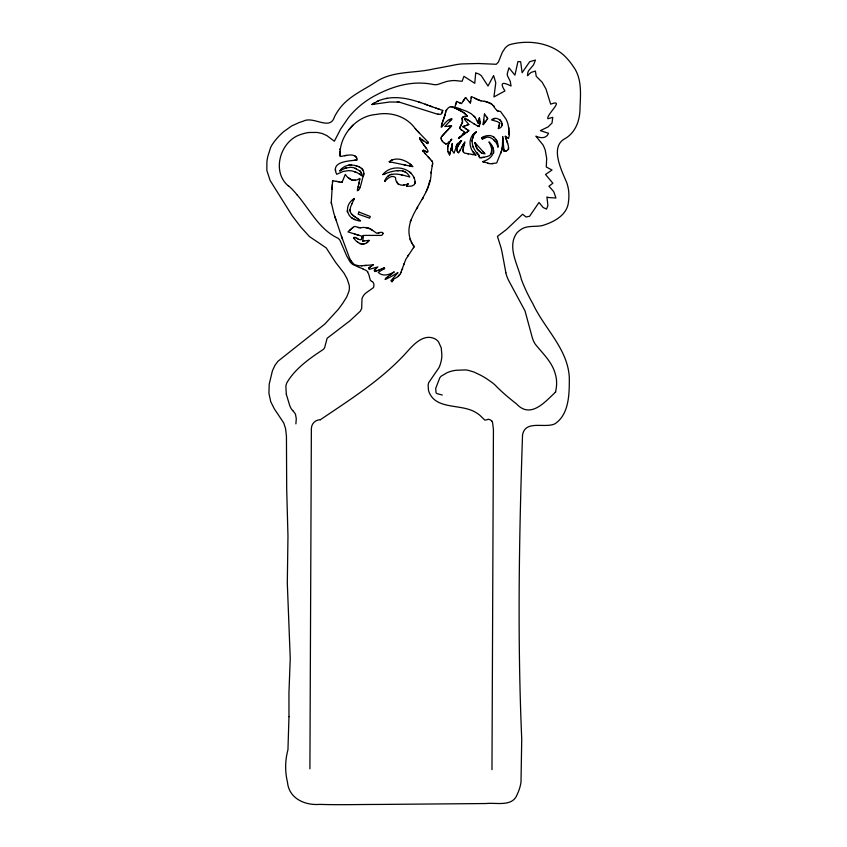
<?xml version="1.0" encoding="UTF-8"?>
<svg xmlns="http://www.w3.org/2000/svg" width="847" height="847" viewBox="0 0 847 847"><rect width="100%" height="100%" fill="white"/><g stroke="black" fill="none" stroke-linecap="round" stroke-linejoin="round"><path stroke-width="1.27" d="M309.907 768.801L311.368 428.646A8.957 8.957 0 0 1 320.357 419.731M491.969 769.669L493.43 429.662L492.7 423.574A18.56 18.56 0 0 0 492.403 422.134L492.245 421.679A1.885 1.885 0 0 0 491.916 421.139L491.8 421.012M502.705 138.601L502.377 146.7A28.269 28.269 0 0 1 501.583 150.702L496.67 162.995L490.074 163.789L482.663 161.586C493.092 158.738 497.443 149.76 488.963 141.894C491.567 146.287 494.383 154.906 487.205 156.536C484.78 156.526 478.883 159.903 479 155.71C472.785 149.072 468.529 139.564 476.438 131.825C467.48 136.674 468.613 149.167 475.845 155.065L464.389 153.063L463.171 151.412A6.543 6.543 0 0 1 462.896 150.459L464.812 141.83L458.545 153.011C454.119 149.506 459.603 143.895 461.583 140.57L457.105 144.339L454.013 153.243L452.065 150.173L452.383 143.535L449.524 154.916C446.2 149.908 447.65 143.344 451.695 139.236L451.006 139.871M451.98 149.136L451.98 148.5M499.677 123.069L497.613 121.693L491.461 119.914C498.078 113.911 507.533 126.235 498.195 128.68L499.677 123.069L499.497 124.064M427.481 141.491C430.329 145.028 425.448 139.046 424.421 138.283C421.351 135.096 418.28 131.91 415.274 128.649C406.507 116.357 390.647 111.508 376.153 114.472C355.846 115.806 338.546 136.356 340.102 156.504C345.332 155.922 355.962 151.878 357.222 159.956C349.133 161.11 330.171 161.174 336.693 174.302L343.183 171.443L348.011 170.681A18.602 18.602 0 0 1 352.786 171.136L357.55 172.862L362.283 175.922L360.219 171.136L354.004 167.801A13.764 13.764 0 0 0 350.287 167.314L345.163 168.225L339.816 170.861L342.04 168.405M366.433 265.386L359.393 265.863L355.645 265.037A9.92 9.92 0 0 1 353.315 263.682L349.97 259.256L341.362 235.974L333.856 213.423L331.272 202.306L332.617 180.707L342.029 182.37L345.322 174.355C348.371 179.617 354.618 182.38 359.911 178.389L357.339 190.744C360.642 190.755 361.881 178.664 363.543 175.361C365.777 167.24 354.554 164.202 348.456 165.26A13.393 13.393 0 0 0 343.723 167.145L342.04 168.405M458.693 137.86L458.481 138.474L464.781 132.312L459.646 128.31L462.261 122.741A3.79 3.79 0 0 0 462.504 121.968L462.409 117.362L467.311 116.028A36.167 36.167 0 0 1 466.369 115.118L463.733 112.609L458.788 109.898A87.347 87.347 0 0 0 455.527 108.3C447.407 102.731 445.437 112.725 443.817 118.389C437.105 138.368 444.876 118.146 451.864 119.014L444.834 126.521L451.546 126.012L441.382 136.865L441.213 138.728A6.861 6.861 0 0 0 441.446 139.617C443.913 144.752 448.349 145.462 451.695 139.236M441.128 137.638L441.213 138.728A6.543 6.543 0 0 0 441.446 139.617M507.162 137.521C511.027 140.231 508.465 126.277 507.935 124.011A27.517 27.517 0 0 0 506.019 119.12L500.503 111.433C493.886 111.444 494.51 102.783 487.491 102.243A25.368 25.368 0 0 0 486.136 101.693L481.287 100.814A15.299 15.299 0 0 1 478.809 100.115M509.015 134.652L509.036 130.967M502.62 143.831L502.684 142.243M502.705 140.517L502.684 136.494L504.039 151.179C512.763 151.295 506.125 140.877 505.32 136.314L508.634 138.485M332.532 182.412L332.617 180.707M445.522 113.032L445.564 112.238M431.017 172.968L432.679 163.1A3.949 3.949 0 0 0 432.309 161.65L422.664 150.755M431.059 172.153C432.076 198.96 395.729 220.4 414.183 246.615L405.777 259.383L400.44 273.676L397.476 276.99L393.654 279.139L392.045 281.733L390.88 280.749L397.942 272.628C383.871 280.833 379.424 282.718 394.3 271.876C389.461 274.629 382.717 277.054 378.185 272.332L384.707 268.404L384.453 267.853L374.893 271.516L374.226 270.119L377.9 266.932L369.345 269.314L368.816 267.959L370.806 266.53M466.125 98.241L465.543 97.574L461.467 103.652L456.649 101.46L454.839 107.093L466.623 111.285L471.313 113.773L475.305 117.564L478.269 123.291L479.36 117.828L479.984 122.624A38.602 38.602 0 0 1 479.794 123.62L479.127 126.595L476.554 125.324A31.201 31.201 0 0 1 475.125 124.562L469.439 120.952M349.938 209.495C349.705 215.509 357.074 217.298 360.6 220.898C346.794 220.336 342.622 206.086 354.3 198.399L350.499 207.219L349.917 210.882M480.196 121.142L480.185 121.29A19.703 19.703 0 0 1 480.048 122.296M452.076 146.902L452.383 143.535L451.716 146.203M459.572 127.876L461.975 123.26M332.405 184.127L331.897 189.22M493.695 153.074L493.685 150.321M462.536 121.82L461.954 118.569M484.463 113.89L483.224 124.615L487.819 118.601L484.675 114.186M483.753 120.009L483.214 124.615L485.85 121.174M502.08 125.345L502.112 123.715M295.889 423.86L296.281 418.672L295.518 414.458A7.136 7.136 0 0 0 294.449 412.669L292.66 410.414M368.551 240.463L362.76 241.067L363.543 235.402L381.753 235.402L383.257 233.327M339.922 149.707L340.081 148.754M363.882 173.476L363.289 176.43M475.665 73.308L474.775 83.302L463.934 76.336L462.123 81.28L454.828 80.55A34.78 34.78 0 0 0 446.485 81.545L437.38 84.562A12.313 12.313 0 0 1 433.569 84.541L433.166 84.467A69.825 69.825 0 0 0 421.615 83.112C404.146 82.519 387.195 88.713 372.182 97.214A85.769 85.769 0 0 0 348.604 117.415L340.674 128.998L334.364 141.216L326.868 135.615L322.072 133.445L317.149 132.439L309.123 132.492A37.649 37.649 0 0 0 300.971 134.419C280.505 140.549 271.072 171.433 288.276 185.874M432.648 163.937L432.468 164.858M462.833 149.04L462.833 150.141M464.738 142.836L464.569 143.799M470.71 100.984L470.593 101.693M471.176 98.125L471.44 96.569L475.686 98.644M471.43 96.569L470.36 103.122L465.543 97.564M470.424 102.762L469.365 101.979M447.703 147.166L447.862 146.203M456.946 148.828L457.613 152.206M436.036 108.141L442.748 110.449L441.509 113.657A2.488 2.488 0 0 1 440.302 114.377L437.116 114.07L399.191 102.095L389.726 101.989L371.822 104.509L378.291 100.899A36.029 36.029 0 0 1 382.166 99.491C399.001 94.419 416.311 100.761 432.002 106.733M442.748 110.449L441.838 113.233M478.767 120.825L479.18 118.76M478.693 121.163L478.269 123.291L477.412 121.132M508.645 148.691L508.391 149.559M357.487 190.014L357.646 189.283M358.101 187.071L358.26 186.329M358.567 184.826L358.726 184.053M358.895 183.28L359.054 182.497M359.562 180.072L359.731 179.236M479.127 126.595L479.794 123.62A33.393 33.393 0 0 0 479.984 122.624M408.042 184.043L406.708 186.393L411.748 186.044A14.526 14.526 0 0 0 412.711 185.567C415.708 184.625 415.432 181.226 414.448 178.876C410.255 166.34 390.478 164.17 382.886 174.588C390.933 171.369 405.004 166.488 409.747 176.991C401.658 174.8 388.085 169.993 384.676 181.311C387.566 178.855 391.43 174.397 395.464 177.425C395.528 184.942 402.314 186.965 408.201 183.757L407.629 183.873M445.374 114.271L445.162 115.097M415.019 183.524L415.094 181.724M449.524 154.916L450.488 151.084M451.028 148.934L451.197 148.246M471.948 141.1L472.277 139.819M429.81 180.633L429.545 181.65A109.009 109.009 0 0 1 428.688 184.71M367.725 240.548L369.366 240.379C364.75 246.953 356.799 243.544 353.58 237.668C356.968 236.578 361.711 243.788 362.304 236.419L363.384 235.53M403.606 265.026L403.945 263.83M499.264 124.922L498.989 125.875M464.452 144.265L464.167 145.165M498.565 127.336L498.851 126.362M428.063 186.732L428.381 185.726M402.261 269.6L402.621 268.499M456.162 102.953L456.649 101.46M455.495 105.039L455.94 103.662M500.672 153.529L501.583 150.702A28.269 28.269 0 0 0 502.377 146.7M359.562 188.002L359.933 186.954M442.303 122.561L441.583 124.647M442.6 121.724L444.177 117.564M427.724 187.738L427.015 189.728M432.129 165.906L432.319 165.366M448.105 145.271L448.836 143.471M445.024 115.51L444.707 116.335M445.871 110.745L446.125 110.068M462.028 118.114L463.076 116.812M410.213 221.776L410.901 220.008M361.934 237.838L361.097 239.563M385.057 180.347L384.676 181.311L385.343 180.76M456.035 146.658L456.745 145.017M426.242 191.676L426.644 190.702M342.432 181.385L342.029 182.37L341.182 182.211M353.559 200.294L353.94 199.352M491.186 153.847L491.673 149.125M472.785 138.463L473.441 137.002M351.907 203.905L352.32 203.026M400.97 272.713L401.446 271.718M392.648 280.696L392.045 281.733L391.536 281.299M457.909 146.351L458.439 145.377M392.764 280.473L393.379 279.457M461.679 147.431L462.462 146.033M462.854 145.335L463.637 143.926M422.346 199.341L423.235 197.753M459.328 151.613L460.493 149.527M406.708 186.393L407.089 185.715M416.756 208.754L417.687 207.187M459.063 144.318L459.794 143.164M413.495 247.705L414.183 246.615L413.092 245.185M457.105 144.339L457.92 143.217M407.672 256.175L408.37 255.127M463.15 101.142L463.902 100.02M465.257 97.998L464.167 99.628M383.035 233.624C383.003 230.924 378.365 233.084 376.597 233.221C371.844 229.685 366.793 226.213 360.335 227.832M487.269 119.321L487.396 117.998M349.165 129.549L352.839 125.208M399.826 274.587L398.365 276.249M441.996 136.134L442.632 135.414A122.879 122.879 0 0 1 444.548 133.297M464.908 118.961L465.437 118.347L467.724 119.84M465.268 118.548L464.728 119.162M464.548 119.363L468.815 124.477L462.843 126.859M352.754 200.146L353.538 199.278M341.256 169.156L339.816 170.861L341.172 170.035M450.773 120.179L450.001 121.005M451.144 119.787L451.864 119.014L451.239 119.025M472.848 134.98L476.438 131.825M445.194 132.608L446.496 131.243M427.83 143.249L426.952 143.302M450.943 126.648L451.546 126.023L448.762 126.224M428.095 142.974L427.502 143.588L419.72 137.987L420.207 138.336M447.142 130.565L448.423 129.242M450.318 127.294L449.069 128.585M419.678 138.029C418.842 140.147 432.743 154.038 426.359 151.782M426.867 152.058L423.32 150.131L422.865 150.565M419.604 138.103L422.134 142.444M422.558 150.851L423.034 151.454M448.243 142.391L448.942 141.756M459.085 137.51L459.868 136.791M464.781 132.312L462.684 134.218M360.335 227.832L354.967 226.445L353.898 226.848A10.037 10.037 0 0 0 353.273 227.271A13.372 13.372 0 0 0 352.86 227.578A36.072 36.072 0 0 0 351.823 228.436L347.937 231.898L362.389 236.355M555.738 391.907C545.097 401.785 530.73 419.286 516.458 403.86C509.1 398.09 501.869 392.119 495.389 385.353A45.759 45.759 0 0 0 492.171 382.59L486.591 378.704A99.935 99.935 0 0 0 480.852 375.327L473.918 372.002L468.179 370.298A23.896 23.896 0 0 0 465.088 369.938L456.565 370.245A28.66 28.66 0 0 0 452.097 371.007L451.451 371.177A37.109 37.109 0 0 0 447.311 372.585L441.234 376.153A10.386 10.386 0 0 0 439.752 377.91L435.686 388.466L436.057 392.712A2.965 2.965 0 0 0 436.978 393.611L442.293 395.02M349.462 230.532L350.129 229.939M350.436 229.664L351.569 228.669A40.307 40.307 0 0 1 352.86 227.578A14.251 14.251 0 0 1 353.273 227.271M376.004 268.573L375.105 269.357M389.197 161.703C396.534 155.901 407.269 160.517 412.891 166.658L389.197 161.703L390.636 162.01M463.828 134.557L464.474 134.07M460.556 137.066L461.213 136.558M467.004 132.132L467.618 131.666M458.513 138.516L468.836 130.734L465.31 128.458M389.567 275.444L390.16 275M391.928 273.666L390.753 274.555M386.01 278.123L388.381 276.344M388.053 176.017L389.408 175.117M369.059 267.79L373.209 264.815L364.305 265.566M372.235 265.513L373.209 264.815M366.751 242.655L367.344 242.263M320.367 419.731C350.944 399.011 382.844 379.011 407.619 351.198C414.215 343.808 424.019 333.517 434.871 338.8A11.562 11.562 0 0 1 438.524 341.849L441.234 347.789L441.89 355.137A34.452 34.452 0 0 1 441.16 361.15L440.419 363.966A26.331 26.331 0 0 1 438.905 367.757L428.773 382.537A11.307 11.307 0 0 0 428.148 385.184L428.444 389.832A26.035 26.035 0 0 0 428.953 391.865C436.237 410.784 462.536 402.992 477.03 413.251A18.486 18.486 0 0 1 479.91 415.337L484.897 420.165L487.988 419.487M483.637 138.506C478.968 139.183 485.035 135.478 487.565 135.658C494.023 134.345 498.788 141.396 498.004 147.293C496.617 140.327 488.698 133.572 482.388 139.194M373.114 103.641L374.406 102.858M460.08 141.46L460.789 141.025M383.066 269.388L384.294 268.647M379.53 232.65L378.27 233.19M377 101.492L378.291 100.899M391.325 160.221L392.574 159.702M354.258 237.393L353.58 237.668L353.982 238.092M484.812 137.892L485.966 137.436M382.886 174.588L385.597 173.529M374.893 271.516L376.089 271.061M379.075 269.918L379.678 269.685M381.468 268.997L383.268 268.308M383.86 268.076L384.453 267.853M484.897 136.452L481.71 137.627M463.574 126.214L464.738 125.832M468.815 124.477L466.718 125.165M462.811 126.468L468.836 130.734M345.163 168.225L346.455 167.833M364.21 243.841L362.897 244.127M463.997 116.42L464.558 116.283M390.965 174.482L391.833 174.26M403.5 184.953L404.083 184.805M355.38 180.136L352.881 180.39M493.865 119.035L494.659 118.866M506.421 150.904L504.526 151.147M386.052 98.548L387.344 98.316M493.176 163.587L491.98 163.757M348.456 165.26L349.462 165.112M344.644 155.679L346.571 155.393M356.195 160.115L354.12 160.411M483.806 157.277L479.402 157.701M362.76 241.067L364.019 240.94M361.521 265.82L362.22 265.757M371.822 104.509L373.908 104.319M397.148 170.702L399.053 170.618M466.549 116.05L467.311 116.028A36.961 36.961 0 0 1 466.369 115.118L465.575 114.303M350.489 165.038L351.526 165.027M361.616 244.169L362.251 244.18M450.731 106.722L451.43 106.764M365.936 227.727L367.047 227.801M484.325 101.301L484.791 101.365A7.845 7.845 0 0 1 485.479 101.492L485.702 101.545M358.154 227.631L359.234 227.769M397.307 101.852L399.191 102.095M471.991 154.503L472.732 154.609M438.82 114.451L437.708 114.229M336.312 181.364L337.572 181.576M338.726 181.787L339.255 181.872M467.724 153.836L468.412 153.953M403.881 164.773L405.385 165.08M409.884 166.023L411.388 166.34M354.925 237.351L355.571 237.488M401.182 174.842L402.05 175.043M358.302 220.358L359.435 220.633M368.138 227.97L369.197 228.245M402.431 170.935L405.247 171.877M488.497 163.503L487.681 163.28M475.739 72.906L478.333 73.784A12.059 12.059 0 0 1 481.34 75.764L487.999 86.045L493.6 75.574L495.781 82.784L493.949 96.939L504.928 90.947C499.391 82.339 502.642 81.651 511.059 86.045L510.201 81.206L507.522 75.859A8.915 8.915 0 0 1 507.289 73.625L508.962 67.802L514.912 75.182L517.941 61.566L520.64 61.736L522.123 72.736L529.703 61.725L535.463 60.042L533.578 64.827L528.602 70.725A9.741 9.741 0 0 0 527.776 72.948L527.459 75.711A42.721 42.721 0 0 0 528.634 74.568L531.143 72.387L535.399 71.063L536.246 76.336L542.112 82.18L545.944 88.924L550.688 104.17C565.796 98.39 545.87 115.076 547.914 118.718L552.763 117.32L552 123.08L548.051 126.912L540.375 130.639L548.56 133.297C546.368 138.823 540.375 138.262 535.886 136.166L542.885 144.773A29.274 29.274 0 0 1 545.288 150.395L546.686 158.389L546.273 166.975L552.022 170.035L545.51 174.471L552.89 183.238L548.951 186.202L553.335 191.168A9.963 9.963 0 0 1 553.991 192.29L555.95 197.997L548.517 197.563A10.333 10.333 0 0 1 548.115 197.404L547.649 197.224A17.078 17.078 0 0 0 546.929 196.959L547.893 205.652L546.516 209.093L543.149 207.515L539.01 202.454L529.566 216.313L526.061 217.001L522.599 214.249L506.517 229.484L497.443 236.377L500.979 247.568A81.196 81.196 0 0 1 502.08 252.353L505.881 272.745M371.727 281.437L370.361 280.283L369.334 276.514A14.293 14.293 0 0 0 368.667 274.259L368.276 273.359A8.512 8.512 0 0 0 367.979 272.723L367.577 272.003M355.867 165.768L356.979 166.107M498.036 111.084L497.041 110.724M354.459 233.952L355.359 234.238M357.995 235.064L358.863 235.339M356.238 234.513L357.116 234.788M482.674 161.586L483.849 161.968M458.153 108.363L459.857 108.935M452.139 106.891L452.87 107.146M418.344 101.873L420.61 102.635M439.339 109.274L437.677 108.702M436.851 108.427L429.62 105.875M485.924 101.608L486.136 101.693A23.674 23.674 0 0 1 487.491 102.243L488.168 102.551M352.13 180.242L348.297 177.616M425.12 104.234L427.364 105.049M354.374 171.57L355.962 172.142M354.205 219.034L355.158 219.405M359.827 243.703L360.399 243.936M481.816 153.212L485.035 153.847L474.945 142.624L477.359 149.167L481.816 153.212L478.004 150.057M355.221 168.193L356.428 168.701M453.537 107.421L455.527 108.3A85.399 85.399 0 0 1 458.788 109.898L460.715 110.925M363.183 268.944L360.07 267.705A33.986 33.986 0 0 0 358.916 267.303L352.564 264.338A17.575 17.575 0 0 1 350.012 261.744L346.698 255.932L339.996 240.315A11.456 11.456 0 0 0 338.186 238.314C319.52 229.791 310.108 210.077 297.339 195.128M458.778 102.434L459.37 102.699M460.853 103.376L460.26 103.101M474.775 98.199L477.475 99.491A64.923 64.923 0 0 0 478.82 100.084A15.161 15.161 0 0 0 481.287 100.804M477.03 99.279L476.141 98.855M492.499 104.742L490.805 103.885M488.497 102.709L489.492 103.207M477.983 126.034L478.555 126.309M477.412 125.748L476.84 125.462M358.969 166.88L359.848 167.314M423.574 150.268L424.591 150.819M425.342 151.232L426.105 151.645M461.35 111.264L461.986 111.613M370.245 228.669L372.616 230.384M351.621 217.711L352.437 218.187M474.034 123.884L474.616 124.244M499.624 119.491L500.164 119.84M359.128 173.73L360.706 174.747M468.296 120.21L470.011 121.322M467.152 119.459L468.867 120.581M505.5 136.431L506.199 136.896M461.139 130.014L461.848 130.491M354.755 216.652L355.549 217.203M357.201 218.346L358.048 218.95M444.696 143.228L445.268 143.641M354.957 155.869L356.079 156.833M356.831 238.166L358.016 239.055M423.585 140.824L422.621 140.115M493.653 136.97L494.383 137.521M445.564 143.852L446.157 144.297M353.993 216.112L352.606 215.022M361.362 168.278L361.987 168.807M409.927 163.926L411.441 165.218M359.986 170.935L361.182 172.417M358.154 242.581L357.381 241.871M409.641 171.952L411.261 173.402M398.566 184.582L397.656 183.492M351.452 213.92L351.992 214.471M425.639 154.186L424.601 153.085M428.243 156.917L429.81 158.558M419.307 132.958L417.285 130.809M442.621 141.576L441.774 140.422M415.274 128.649L416.279 129.729M476.84 152.418L478.82 155.001M475.591 143.355L474.945 142.624L475.781 146.129A14.653 14.653 0 0 0 477.359 149.167M483.266 151.878L483.87 152.545M475.845 155.065L472.922 151.465M474.066 116.113L475.305 117.564M431.451 160.327L431.938 160.983M494.013 140.051L494.881 141.153M362.537 169.379L363.363 170.607M490.138 143.492L490.529 144.043M486.76 117.108L486.347 116.526M350.88 260.961L351.42 261.734M423.246 144.075L426.052 148.161M496.162 139.554L496.628 140.348M492.012 146.256L492.34 146.827M411.261 242.189L412.118 243.714M432.139 161.311L432.457 161.989M397.391 183.037L396.703 181.48M349.97 259.256L350.404 260.135M492.636 147.399L492.922 147.971M374.438 270.564L374.808 271.347M463.436 152.005L463.171 151.412M472.361 145.843L472.891 147.039M413.675 176.928L414.162 178.071M501.403 121.259L501.657 121.862M356.481 157.468L356.799 158.198M482.335 139.088L481.858 137.966M361.478 173.042L361.838 174.059M368.816 267.959L369.345 269.304M409.906 239.034L410.53 240.633M497.02 141.195L497.358 142.105M341.362 235.974L342.527 239.172M506.802 140.994L505.32 136.314M448.042 151.348L448.412 152.492M334.84 216.673L335.857 219.902M507.014 141.65L507.607 143.598M286.328 394.289L289.568 405.046A25.717 25.717 0 0 0 290.076 406.422L290.362 407.079A11.879 11.879 0 0 0 292.723 410.604M479.444 118.157L479.529 118.464A32.98 32.98 0 0 0 479.773 119.258M478.894 155.234L479.19 156.727M452.16 150.607L452.012 149.686M362.124 175.16L362.283 175.922M286.328 394.342L285.863 386.348A16.188 16.188 0 0 1 286.731 383.013C295.01 368.678 309.399 358.609 322.993 349.642A6.13 6.13 0 0 0 324.634 347.662L327.122 338.26L349.938 320.801L360.377 311.103L361.701 308.361L361.987 298.62A12.377 12.377 0 0 1 366.095 292.85L373.252 287.779A4.161 4.161 0 0 0 373.823 286.498L373.94 284.92A6.141 6.141 0 0 0 373.591 283.353L373.167 282.475A2.689 2.689 0 0 0 371.727 281.426M335.634 170.999L335.348 169.135M347.058 210.787L347.259 211.845M494.14 106.044L494.246 106.902M508.687 127.431L508.909 129.178M331.272 202.306L331.442 203.862M502.938 139.226L503.023 140.136M503.87 149.316L504.039 151.168M508.613 147.547L508.666 148.151M340.018 154.355L339.848 151.719M340.049 154.895L340.081 155.435M447.629 148.161L447.661 149.178M478.809 100.084A64.023 64.023 0 0 1 477.475 99.491M463.256 112.312A5.389 5.389 0 0 1 463.955 112.778L464.632 113.36A20.053 20.053 0 0 1 465.321 114.049M462.504 121.968A3.716 3.716 0 0 1 462.261 122.741A3.462 3.462 0 0 1 462.049 123.143M555.41 392.235A34.833 34.833 0 0 0 556.49 379.975A36.654 36.654 0 0 0 554.87 372.553C551.386 361.182 542.313 353.093 535.188 344.062A25.262 25.262 0 0 1 532.276 337.604L525.024 310.934L509.195 281.49A33.912 33.912 0 0 1 505.828 272.755M487.988 419.307A5.124 5.124 0 0 1 491.705 420.959M363.109 269.23A10.588 10.588 0 0 1 367.789 271.781M288.404 185.694A66.055 66.055 0 0 1 297.297 195.159M288.975 716.678L287.948 749.754A65.219 65.219 0 0 0 287.472 782.162C288.954 798.657 305.047 805.529 319.658 804.385C339.594 805.021 359.562 804.417 379.509 804.438L485.892 803.538C496.056 802.331 512.414 807.276 517.146 794.55A43.61 43.61 0 0 0 521 782.268L521.731 738.955C517.326 637.675 519.105 536.215 522.535 434.956C525.278 419.54 544.748 428.646 554.859 423.839C569.406 414.352 569.375 393.135 569.311 377.466C567.797 348.752 544.377 328.615 532.837 303.671A173.074 173.074 0 0 1 523.774 285.428A143.556 143.556 0 0 1 521.328 279.256C517.983 264.804 506.781 246.911 516.755 233.094A20.413 20.413 0 0 1 520.249 229.992C526.696 224.931 535.124 227.229 542.493 225.524C554.118 221.978 567.67 214.926 568.528 201.237A45.293 45.293 0 0 0 568.898 195.742L568.792 192.449A38.115 38.115 0 0 0 568.178 187.96A39.142 39.142 0 0 0 566.738 182.656C561.688 170.586 549.184 146.446 565.457 138.368C576.204 131.899 580.131 119.353 580.015 107.421C580.65 93.456 582.005 78.03 573.048 66.151A62.9 62.9 0 0 0 566.124 57.511C552.043 42.646 528.316 39.28 509.333 44.785A14.452 14.452 0 0 0 505.077 48.099L502.324 52.302L498.396 62.106L496.278 64.277L478.089 63.504L461.763 63.938A75.171 75.171 0 0 0 456.692 64.552L443.828 67.051A347.365 347.365 0 0 1 433.971 68.84C414.691 73.573 392.923 70.407 375.793 82.011C363.395 90.163 348.752 96.325 339.658 108.532A63.08 63.08 0 0 0 336.873 112.598A54.886 54.886 0 0 0 334.533 116.695C330.108 131.518 313.496 115.414 303.057 121.28A64.33 64.33 0 0 0 299.118 122.571L291.612 125.981L283.692 131.645A65.335 65.335 0 0 0 277.562 137.69L276.694 138.675A76.219 76.219 0 0 0 274.343 141.555L272.3 144.456A27.485 27.485 0 0 0 270.532 147.77L267.758 156.621A59.936 59.936 0 0 0 266.9 161.713L266.858 170.459L270.14 180.527L292.268 215.879L300.844 227.102L309.43 236.557L326.201 247.885L335.603 262.369L344.02 273.2L347.058 278.695L349.133 284.941A15.066 15.066 0 0 1 349.028 291.093L346.709 297.011L342.897 303.046A165.61 165.61 0 0 1 338.271 309.388L324.793 324.094L278.007 361.235L274.979 365.269L272.427 370.764L269.198 384.189L268.944 393.347L270.712 401.626L274.259 408.741L283.756 422.971L285.587 428.709L286.445 436.152L286.688 488.825L287.969 536.267L287.302 583.075L290.246 658.49L288.943 692.867L288.975 716.678M358.906 212.046L358.196 214.164L369.641 218.187L370.277 216.483L358.906 212.046"/></g></svg>
